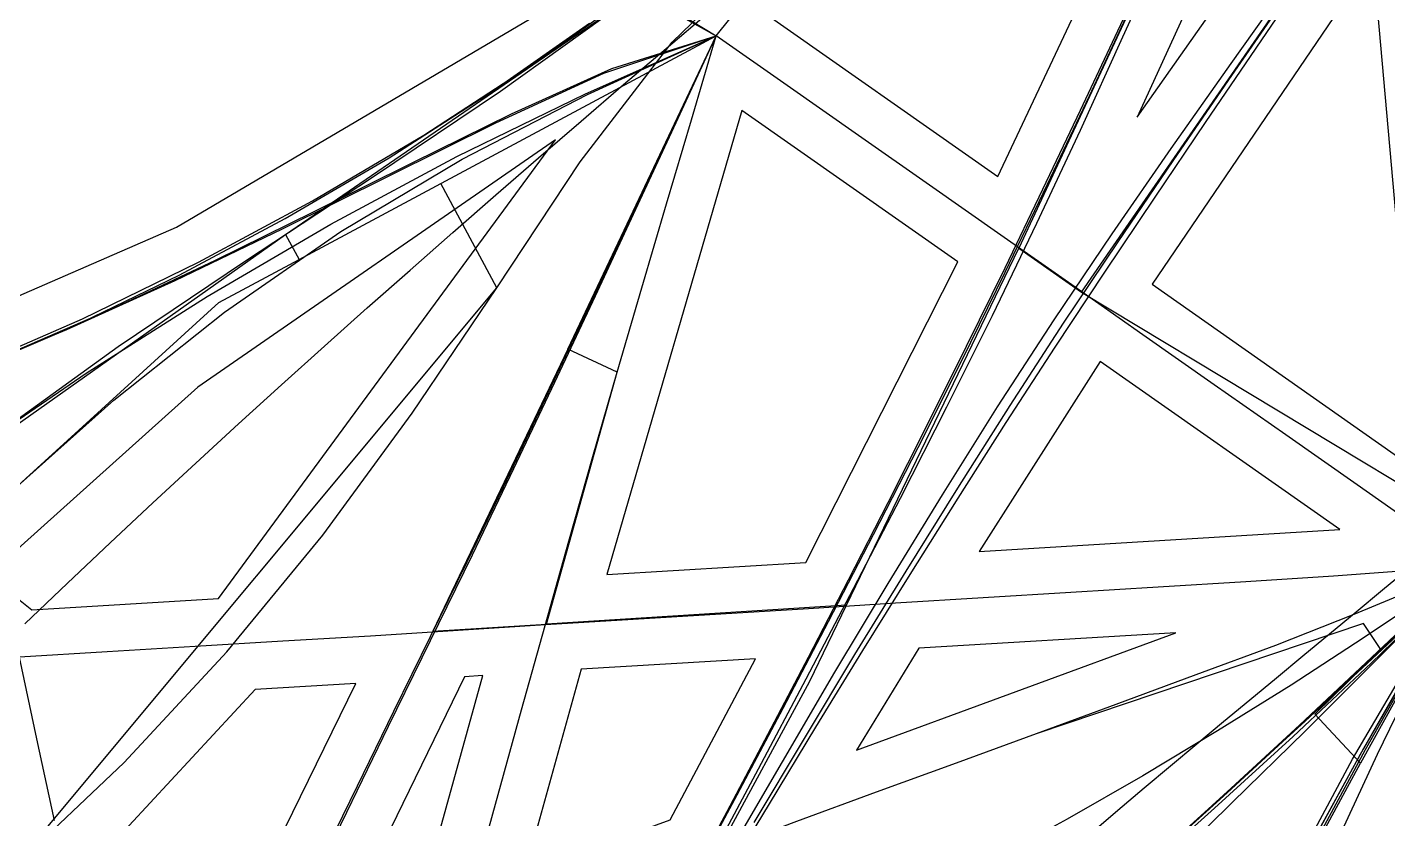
# Model space of a CAD drawing. Header units: metres. Extents: x 465982 to 489928, y 209046 to 231790.
# Drawn here: x 476440 to 478407, y 224289 to 225433 of the extents above; entities that cross this region are included whole.
import ezdxf

# ---------------------------------------------------------------- set-up
doc = ezdxf.new("R2010")
doc.units = ezdxf.units.M
for name, color, linetype in [('GREEN_CORRIDOR_EDGES', 3, 'CONTINUOUS'), ('GREEN_CORRIDOR_PARCELS', 3, 'CONTINUOUS'), ('RAILWAY', 7, 'CONTINUOUS'), ('WOOL_PARCELS', 32, 'CONTINUOUS'), ('WOOL_ROADS_L2', 94, 'CONTINUOUS'), ('WOOL_THREADS', 8, 'CONTINUOUS')]:
    doc.layers.add(name, color=color, linetype=linetype)

msp = doc.modelspace()

# ---------------------------------------------------------------- linework, layer by layer
at = {"layer": 'GREEN_CORRIDOR_EDGES'}
msp.add_lwpolyline([(476436.269, 224571.107), (476497.835, 224629.737), (476559.637, 224688.116), (476621.527, 224745.892), (476683.439, 224803.164), (476745.421, 224859.909), (476807.411, 224916.193), (476869.37, 224971.924), (476931.406, 225027.287), (476993.385, 225082.164), (477055.138, 225136.505), (477117.129, 225190.582), (477178.791, 225244.109), (477240.44, 225297.272), (477301.906, 225350.092), (477363.299, 225402.434), (477424.421, 225454.416)], dxfattribs=at)
at = {"layer": 'GREEN_CORRIDOR_PARCELS'}
for points in [[(477843.101, 225217.369), (478232.065, 226043.309), (477496.338, 225460.172)], [(478044.199, 225303.186), (478365.492, 225759.459), (478347.597, 225966.278)], [(478451.44, 224791.106), (478385.393, 225531.844), (478065.775, 225061.483)], [(477277.485, 224642.072), (477565.143, 224659.48), (477784.895, 225094.071), (477472.959, 225312.496)], [(476446.723, 224590.993), (476716.174, 224607.332), (477203.404, 225270.488), (476686.423, 224912.928), (476383.243, 224641.405)], [(477815.867, 224675.285), (478337.033, 224707.191), (477991.002, 224949.782)], [(477638.347, 224388.237), (478100.225, 224558.035), (477728.584, 224535.689)], [(477158.791, 224210.57), (477369.456, 224287.915), (477492.381, 224520.444), (477240.547, 224505.204)], [(476608.8, 224009.111), (476697.935, 224041.95), (476914.725, 224484.741), (476769.386, 224475.926), (476556.804, 224246.941)], [(476884.836, 224110.448), (477003.603, 224153.9), (477098.595, 224496.242), (477071.81, 224494.55)]]:
    msp.add_lwpolyline(points, close=True, dxfattribs=at)
at = {"layer": 'RAILWAY'}
msp.add_lwpolyline([(477978.62, 224269.58), (478016.44, 224301.8), (478054.25, 224334.01), (478092.41, 224365.87), (478130.58, 224397.73), (478169.09, 224429.6), (478207.25, 224461.11), (478245.77, 224492.97), (478283.93, 224524.83), (478322.44, 224556.7), (478360.61, 224588.21), (478398.77, 224620.07), (478437.28, 224651.93)], dxfattribs=at)
at = {"layer": 'WOOL_PARCELS'}
msp.add_lwpolyline([(476143.9, 224921.363), (476655.681, 225144.141), (477227.965, 225481.595), (476961.456, 225575.345), (476597.894, 225602.279), (475825.107, 225480.589), (476009.082, 225210.488)], close=True, dxfattribs=at)
at = {"layer": 'WOOL_ROADS_L2'}
for points in [[(477963.993, 225050.035), (479125.615, 226731.722), (479462.307, 227228.966)], [(476832.742, 225097.341), (477435.814, 225420.649), (477680.675, 225725.368), (478392.919, 226229.579), (477873.302, 225113.672), (477963.993, 225050.035), (478533.465, 224707.226)], [(476211.659, 224708.14), (476813.303, 225133.599), (477328.951, 225487.457)], [(477221.44, 224967.873), (477435.814, 225420.649)], [(475390.894, 223613.582), (475693.276, 223742.165), (476421.456, 224220.539), (477118.676, 225056.176), (477037.701, 225207.22)], [(476813.303, 225133.599), (476832.742, 225097.341)], [(477624.307, 224597.981), (477873.302, 225113.672)], [(476278.799, 224636.647), (476716.864, 225035.219), (476832.742, 225097.341)], [(477221.44, 224967.873), (477026.279, 224560.271), (477190.308, 224570.614)], [(477190.308, 224570.614), (477292.744, 224934.458), (477221.44, 224967.873)], [(478526.364, 224646.869), (478511.359, 224629.585), (478367.019, 224369.484)], [(478396.325, 224533.836), (478526.364, 224646.869)], [(477624.307, 224597.981), (477190.308, 224570.614)], [(477438.517, 224243.367), (477571.202, 224487.997), (477624.307, 224597.981)], [(478396.325, 224533.836), (478371.356, 224571.424), (477898.076, 224412.13)], [(478396.325, 224533.836), (478301.304, 224440.292), (478367.019, 224369.484)], [(478114.378, 223902.433), (478367.019, 224369.484)]]:
    msp.add_lwpolyline(points, dxfattribs=at)
at = {"layer": 'WOOL_THREADS'}
for points in [[(476421.456, 224220.539), (476579.923, 224370.604), (476728.42, 224530.559), (476867.051, 224699.202), (476996.35, 224875.187), (477118.676, 225056.176), (477239.226, 225238.438), (477371.991, 225411.536), (477528.861, 225563.175)], [(477427.464, 224231.409), (477496.889, 224361.246), (477565.683, 224491.603), (477634.354, 224621.891), (477702.303, 224752.684), (477769.282, 224884.302), (477835.121, 225016.663), (477899.408, 225149.871), (477962.199, 225284.111), (478023.641, 225419.043), (478085.151, 225553.984)], [(477392.581, 224189.088), (477451.821, 224299.946), (477510.603, 224411.14), (477568.966, 224522.696), (477626.916, 224634.346), (477684.424, 224746.468), (477741.401, 224859.148), (477797.732, 224972.181), (477853.253, 225085.504), (477908.099, 225199.191), (477962.43, 225313.328), (478016.369, 225427.657), (478070.285, 225542.07)], [(477445.44, 224199.527), (477512.582, 224310.64), (477579.93, 224421.506), (477647.669, 224532.196), (477716.128, 224642.433), (477785.309, 224752.315), (477855.125, 224861.742), (477925.926, 224970.719), (477997.54, 225079.216), (478070.143, 225187.277), (478143.265, 225295.073), (478216.46, 225402.789), (478289.674, 225510.396)], [(476348.112, 224936.973), (476519.669, 225011.652), (476687.647, 225093.704), (476852.281, 225182.063), (477013.052, 225276.864), (477169.303, 225378.538), (477321.1, 225486.66)], [(477455.892, 224241.983), (477531.509, 224371.505), (477607.27, 224500.865), (477684.339, 224629.307), (477762.694, 224757.21), (477842.525, 224884.24), (477924.146, 225010.163), (478007.999, 225134.491), (478093.368, 225257.908), (478180.268, 225380.394), (478267.032, 225502.929)], [(473912.197, 221902.09), (474022.167, 222092.892), (474141.801, 222278.078), (474258.886, 222465.26), (474361.22, 222661.437), (474448.332, 222864.087), (474541.702, 223063.482), (474643.791, 223258.543), (474746.668, 223453.057), (474847.877, 223648.063), (474960.472, 223836.369), (475099.184, 224006.622), (475258.696, 224158.039), (475449.893, 224268.411), (475647.96, 224366.57), (475844.675, 224467.48), (476035.139, 224579.679), (476215.691, 224707.549), (476391.743, 224842.139), (476571.446, 224971.79), (476755.211, 225095.486), (476940.147, 225217.061), (477123.954, 225340.643), (477304.094, 225469.48)], [(477341.158, 225475.742), (477435.814, 225420.649)], [(477490.513, 224283.903), (477563.21, 224405.212), (477636.327, 224526.418), (477710.269, 224646.946), (477785.075, 224767.041), (477860.923, 224886.496), (477938.015, 225005.207), (478016.627, 225122.855), (478096.076, 225240.098), (478176.549, 225356.801), (478257.143, 225473.542)], [(477361.676, 225463.372), (477435.814, 225420.649)], [(477382.799, 225449.931), (477435.814, 225420.649)], [(477399.097, 224199.001), (477466.128, 224323.763), (477532.504, 224448.961), (477598.222, 224574.284), (477663.356, 224699.849), (477727.7, 224825.859), (477791.111, 224952.212), (477853.403, 225078.887), (477914.754, 225205.978), (477975.183, 225333.775), (478035.115, 225461.878)], [(476343.366, 224930.8), (476503.246, 224998.944), (476659.623, 225074.67), (476812.927, 225156.742), (476963.203, 225244.322), (477109.734, 225338.499), (477252.407, 225438.609)], [(477396.882, 225444.351), (477435.814, 225420.649)], [(477397.346, 225442.859), (477435.814, 225420.649)], [(476338.302, 224930.343), (476497.15, 224996.301), (476653.772, 225067.207), (476808.821, 225141.606), (476962.908, 225218.269), (477117.242, 225294.661), (477273.437, 225366.797), (477435.814, 225420.649)], [(476353.936, 224816.231), (476524.947, 224933.053), (476699.83, 225043.737), (476878.526, 225148.177), (477060.756, 225245.951), (477246.723, 225336.481), (477435.814, 225420.649)], [(476388.987, 223256.365), (476441.877, 223364.549), (476494.807, 223472.528), (476547.689, 223580.405), (476600.266, 223688.276), (476652.529, 223796.396), (476705.008, 223904.387), (476758.011, 224012.27), (476811.068, 224120.252), (476864.068, 224228.467), (476917.046, 224336.675), (476969.998, 224444.841), (477022.899, 224552.739), (477075.846, 224660.631), (477128.113, 224768.883), (477180.008, 224877.324), (477231.59, 224985.881), (477282.91, 225094.488), (477334.018, 225203.076), (477384.917, 225311.726), (477435.814, 225420.649)], [(476412.476, 224757.786), (476564.95, 224894.34), (476725.184, 225021.435), (476893.208, 225137.646), (477068.471, 225242.245), (477249.951, 225335.751), (477435.814, 225420.649)], [(476417.535, 223307.917), (476478.403, 223431.627), (476539.481, 223555.228), (476599.899, 223679.078), (476659.876, 223803.158), (476720.276, 223927.081), (476780.946, 224050.911), (476841.469, 224174.837), (476901.862, 224298.946), (476962.285, 224423.075), (477022.861, 224546.969), (477083.527, 224670.803), (477143.259, 224795.235), (477202.472, 224919.996), (477261.246, 225044.964), (477319.699, 225170.131), (477377.804, 225295.29), (477435.814, 225420.649)], [(476421.412, 224964.984), (476567.73, 225028.307), (476711.803, 225096.369), (476854.701, 225166.685), (476997.13, 225237.607), (477140.074, 225307.713), (477284.919, 225373.417), (477435.814, 225420.649)], [(477086.653, 224201.895), (477120.597, 224324.227), (477154.541, 224446.557), (477188.572, 224568.677), (477222.86, 224690.612), (477257.586, 224812.596), (477292.744, 224934.458), (477328.244, 225056.214), (477363.994, 225177.763), (477399.891, 225299.141), (477435.814, 225420.649)], [(478464.289, 224700.242), (478362.219, 224771.597), (478258.994, 224843.962), (478155.749, 224916.344), (478052.506, 224988.72), (477949.682, 225060.764), (477847.118, 225132.527), (477744.272, 225204.544), (477641.418, 225276.565), (477538.56, 225348.583), (477435.814, 225420.649)], [(478452.045, 224649.005), (478328.099, 224639.592), (478201.484, 224631.574), (478074.844, 224623.821), (477948.158, 224616.206), (477821.476, 224608.589), (477695.127, 224600.717), (477569.238, 224592.611), (477442.695, 224584.753), (477315.808, 224577.075), (477189.101, 224569.285), (477062.579, 224561.294), (476935.991, 224553.348), (476809.202, 224545.658), (476682.407, 224537.968), (476555.604, 224530.279), (476428.791, 224522.595)], [(478465.182, 224628.976), (478357.314, 224584.203), (478244.084, 224539.805), (478128.934, 224497.26), (478013.598, 224454.599), (477898.076, 224412.13), (477782.493, 224369.822), (477666.858, 224327.681), (477551.676, 224285.235), (477437.16, 224242.174), (477322.564, 224199.119), (477207.221, 224156.772), (477091.735, 224114.594), (476976.288, 224072.358), (476860.73, 224030.251), (476745.419, 223987.836), (476630.075, 223945.341), (476514.581, 223903.237), (476398.989, 223861.052)], [(476521.786, 221903.079), (476600.924, 222025.881), (476676.792, 222151.33), (476752.275, 222277.028), (476828.18, 222402.545), (476904.966, 222527.664), (476981.477, 222652.778), (477058.198, 222777.838), (477134.959, 222902.89), (477211.894, 223027.768), (477288.508, 223152.93), (477366.137, 223277.328), (477443.464, 223402.119), (477520.582, 223527.247), (477600.973, 223649.999), (477686.693, 223768.682), (477778.281, 223883.235), (477874.355, 223994.446), (477974.166, 224102.906), (478076.656, 224209.237), (478181.673, 224312.903), (478286.967, 224415.941), (478391.078, 224520.031), (478493.373, 224623.035)], [(478471.325, 224617.391), (478371.063, 224550.134), (478266.718, 224482.533), (478160.483, 224416.188), (478052.707, 224351.227), (477943.068, 224288.475), (477831.697, 224227.963), (477720.366, 224167.32), (477609.036, 224106.672), (477497.725, 224046.006), (477387.099, 223984.79), (477277.391, 223922.759), (477167.877, 223860.851), (477057.68, 223799.625), (476946.688, 223739.275), (476835.639, 223679.062), (476724.397, 223618.963), (476613.649, 223558.51), (476503.2, 223497.658), (476392.64, 223436.833)], [(476439.659, 222676.847), (476528.075, 222781.496), (476616.562, 222885.243), (476703.82, 222987.205), (476746.16, 223042.057), (476800.635, 223087.505), (476903.798, 223182.588), (477008.697, 223278.283), (477114.568, 223373.201), (477221.528, 223467.286), (477328.407, 223561.588), (477435.062, 223656.338), (477541.223, 223751.762), (477647.045, 223847.514), (477752.718, 223943.453), (477858.291, 224039.576), (477963.718, 224135.788), (478069.172, 224231.838), (478174.849, 224327.635), (478279.783, 224423.878), (478383.755, 224520.613), (478485.42, 224615.796)], [(478041.358, 224201.714), (478155.835, 224304.513), (478269.954, 224408.138), (478382.33, 224514.177), (478492.196, 224620.378)], [(478477.027, 224609.215), (478376.267, 224513.511), (478273.213, 224417.559), (478169.073, 224322.108), (478064.23, 224226.921)], [(478067.878, 224230.777), (478173.964, 224327.021), (478279.232, 224423.746), (478383.449, 224521.031), (478485.409, 224616.711)], [(478067.922, 224231.2), (478173.967, 224327.611), (478279.122, 224424.599), (478383.118, 224522.288), (478484.913, 224618.324)], [(478485.841, 224616.272), (478383.849, 224520.683), (478279.53, 224423.586), (478174.224, 224326.988), (478068.148, 224230.826)], [(478087.316, 224248.802), (478185.666, 224338.141), (478283.067, 224427.406), (478379.796, 224517.081), (478474.398, 224605.895)], [(478090.176, 224250.999), (478189.045, 224340.763), (478287.023, 224430.535), (478384.12, 224520.605), (478478.88, 224608.984)], [(478109.754, 224268.778), (478203.52, 224354.094), (478296.572, 224439.585), (478388.243, 224524.64), (478477.487, 224608.357)], [(476479.3, 224286.848), (476453.872, 224404.638), (476428.791, 224522.595)], [(476999.392, 221987.987), (477086.198, 222103.319), (477171.063, 222219.625), (477252.011, 222338.618), (477327.374, 222461.812), (477399.642, 222587.389), (477471.03, 222713.485), (477542.298, 222839.703), (477613.381, 222965.995), (477683.475, 223092.989), (477753.132, 223220.168), (477821.994, 223347.522), (477890.334, 223474.797), (477958.454, 223602.245), (478024.934, 223730.884), (478091.255, 223859.515), (478157.189, 223988.473), (478222.454, 224117.835), (478287.011, 224247.799), (478355.577, 224375.467), (478428.298, 224499.208)], [(478433.221, 224498.559), (478366.429, 224382.137), (478301.449, 224263.27), (478238.858, 224142.452), (478175.914, 224021.673), (478112.517, 223901.284), (478048.93, 223781.029), (477985.124, 223660.728), (477920.57, 223540.947), (477855.467, 223421.439), (477790.103, 223302.076), (477724.548, 223182.756), (477658.616, 223063.531), (477592.251, 222944.522), (477525.527, 222825.855), (477458.6, 222707.306), (477391.465, 222588.823), (477324.045, 222470.452), (477255.137, 222353.601), (477183.734, 222238.841), (477110.436, 222125.361), (477036.499, 222011.689)], [(478435.579, 224501.522), (478371.603, 224390.684), (478309.236, 224277.597), (478249.542, 224162.172), (478189.527, 224046.781), (478128.943, 223931.505), (478068.052, 223816.314), (478007.008, 223701.097), (477945.773, 223585.898), (477884.074, 223471.273), (477822.196, 223356.701), (477759.976, 223242.093), (477697.339, 223127.593), (477634.262, 223013.143), (477571.106, 222898.71), (477507.933, 222784.417), (477444.822, 222669.994), (477381.652, 222555.662), (477317.646, 222442.235), (477251.994, 222330.817), (477184.439, 222221.107), (477115.741, 222111.97), (477047.038, 222002.54)], [(478434.442, 224495.975), (478374.066, 224388.961), (478315.073, 224279.847), (478258.277, 224168.763), (478201.329, 224057.756), (478144.09, 223946.938), (478086.724, 223836.263), (478029.394, 223725.684), (477972.005, 223615.082), (477913.928, 223504.742), (477855.517, 223394.436), (477797.187, 223284.219), (477738.749, 223174.022), (477680.312, 223063.704), (477621.894, 222953.463), (477563.371, 222843.344), (477504.987, 222732.982), (477446.711, 222622.354), (477388.477, 222511.782), (477328.926, 222402.413), (477268.036, 222294.26), (477206.758, 222186.453), (477146.314, 222078.282), (477087.276, 221968.939)], [(478444.28, 224491.039), (478391.225, 224381.929), (478339.71, 224270.873), (478288.437, 224159.248), (478237.342, 224047.578), (478186.549, 223935.76), (478136.309, 223823.728), (478086.873, 223711.42), (478037.933, 223598.949), (477989.665, 223486.288), (477942.186, 223372.994), (477895.476, 223259.216), (477849.665, 223145.01), (477804.71, 223030.287), (477760.377, 222915.295), (477716.427, 222800.358), (477672.288, 222685.514), (477627.036, 222571.887), (477581.078, 222459.17), (477535.559, 222346.089), (477491.353, 222231.502), (477448.043, 222116.06), (477404.758, 222000.601)]]:
    msp.add_lwpolyline(points, dxfattribs=at)

doc.saveas('drawing.dxf')
